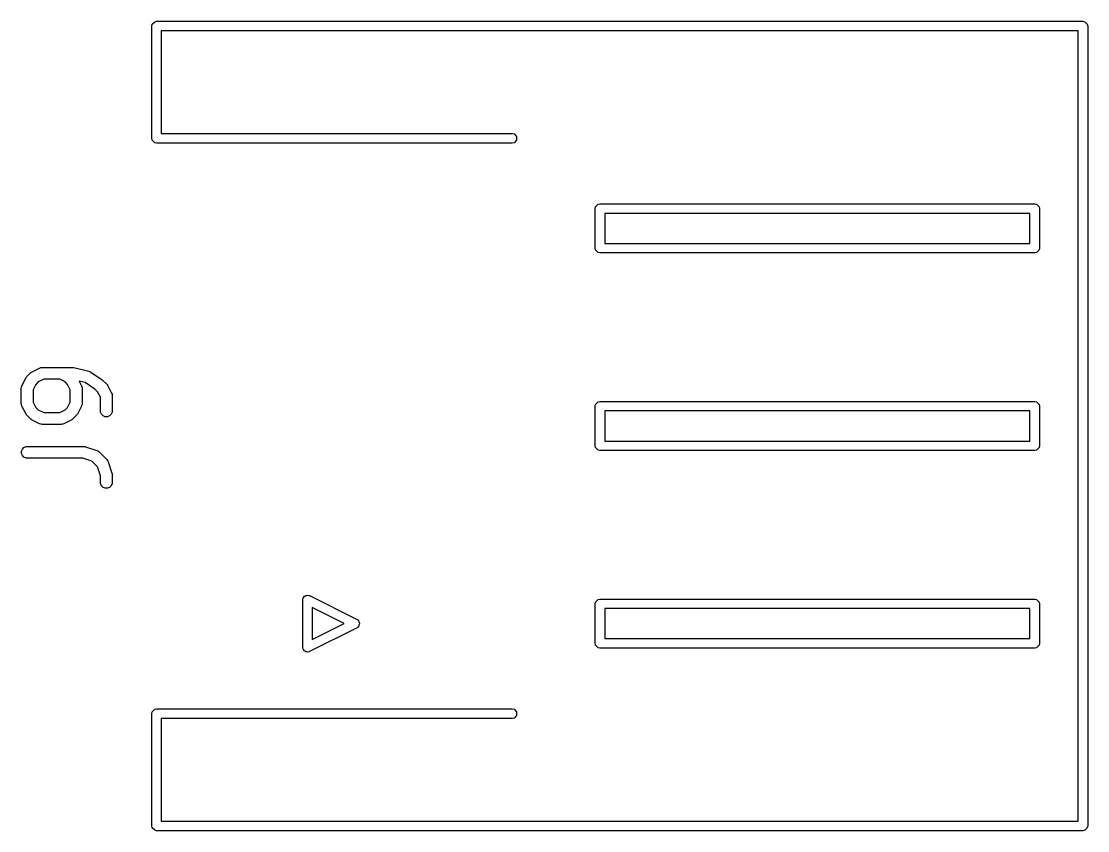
# Model space of a CAD drawing. Header units: inches. Extents: x 1.56 to 3.89, y -5.01 to -1.23.
# Drawn here: x 3.363 to 3.894, y -3.233 to -2.83 of the extents above; entities that cross this region are included whole.
import ezdxf

# ---------------------------------------------------------------- set-up
doc = ezdxf.new("R2010")
doc.units = ezdxf.units.IN
doc.header["$MEASUREMENT"] = 0
doc.layers.add('F.Silkscreen', color=41, linetype='CONTINUOUS', true_color=0xf2eda1)

msp = doc.modelspace()

# ---------------------------------------------------------------- linework, layer by layer
at = {"layer": 'F.Silkscreen', "linetype": 'CONTINUOUS'}
for p, q in [((3.42853, -2.83138), (3.4298, -2.8301)), ((3.4298, -2.8301), (3.43071, -2.82992)), ((3.43071, -2.82992), (3.89213, -2.82992)), ((3.89213, -2.82992), (3.89303, -2.8301)), ((3.89303, -2.8301), (3.89431, -2.83138)), ((3.42835, -2.83228), (3.42853, -2.83138)), ((3.42835, -2.88819), (3.42835, -2.83228)), ((3.88976, -2.83465), (3.43307, -2.83465)), ((3.43307, -2.83465), (3.43307, -2.88583)), ((3.88976, -3.0315), (3.88976, -2.83465)), ((3.89431, -2.83138), (3.89449, -2.83228)), ((3.89449, -2.83228), (3.89449, -3.0315)), ((3.42853, -2.88909), (3.42835, -2.88819)), ((3.4298, -2.89037), (3.42853, -2.88909)), ((3.43307, -2.88583), (3.60787, -2.88583)), ((3.60787, -2.88583), (3.60878, -2.88601)), ((3.60878, -2.88601), (3.61006, -2.88728)), ((3.61006, -2.88909), (3.60878, -2.89037)), ((3.61006, -2.88728), (3.61006, -2.88909)), ((3.43071, -2.89055), (3.4298, -2.89037)), ((3.60787, -2.89055), (3.43071, -2.89055)), ((3.60878, -2.89037), (3.60787, -2.89055)), ((3.64939, -2.92232), (3.65067, -2.92105)), ((3.65067, -2.92105), (3.65157, -2.92087)), ((3.65157, -2.92087), (3.86811, -2.92087)), ((3.86811, -2.92087), (3.86901, -2.92105)), ((3.86901, -2.92105), (3.87029, -2.92232)), ((3.64921, -2.92323), (3.64939, -2.92232)), ((3.64921, -2.94291), (3.64921, -2.92323)), ((3.65394, -2.92559), (3.65394, -2.94055)), ((3.86575, -2.92559), (3.65394, -2.92559)), ((3.86575, -2.94055), (3.86575, -2.92559)), ((3.87029, -2.92232), (3.87047, -2.92323)), ((3.87047, -2.92323), (3.87047, -2.94291)), ((3.65394, -2.94055), (3.86575, -2.94055)), ((3.64939, -2.94382), (3.64921, -2.94291)), ((3.65067, -2.9451), (3.64939, -2.94382)), ((3.65157, -2.94528), (3.65067, -2.9451)), ((3.86811, -2.94528), (3.65157, -2.94528)), ((3.86901, -2.9451), (3.86811, -2.94528)), ((3.87029, -2.94382), (3.86901, -2.9451)), ((3.87047, -2.94291), (3.87029, -2.94382)), ((3.36612, -3.00691), (3.36799, -3.00504)), ((3.36799, -3.00504), (3.36822, -3.00485)), ((3.36822, -3.00485), (3.36827, -3.00479)), ((3.36827, -3.00479), (3.36836, -3.00474)), ((3.36836, -3.00474), (3.36844, -3.00467)), ((3.36844, -3.00467), (3.36851, -3.00464)), ((3.36851, -3.00464), (3.36876, -3.00448)), ((3.36876, -3.00448), (3.37251, -3.00261)), ((3.37251, -3.00261), (3.37305, -3.0024)), ((3.37305, -3.0024), (3.37316, -3.00239)), ((3.37316, -3.00239), (3.37325, -3.00235)), ((3.37325, -3.00235), (3.37383, -3.0023)), ((3.37383, -3.0023), (3.38883, -3.0023)), ((3.38883, -3.0023), (3.38893, -3.00231)), ((3.38893, -3.00231), (3.38897, -3.0023)), ((3.38897, -3.0023), (3.38919, -3.00233)), ((3.38919, -3.00233), (3.3894, -3.00235)), ((3.3894, -3.00235), (3.38944, -3.00237)), ((3.38944, -3.00237), (3.38954, -3.00238)), ((3.38954, -3.00238), (3.39704, -3.00426)), ((3.39704, -3.00426), (3.39738, -3.00438)), ((3.39738, -3.00438), (3.39745, -3.00439)), ((3.39745, -3.00439), (3.39752, -3.00443)), ((3.39752, -3.00443), (3.39759, -3.00445)), ((3.39759, -3.00445), (3.39765, -3.0045)), ((3.39765, -3.0045), (3.39797, -3.00467)), ((3.39797, -3.00467), (3.40359, -3.00842)), ((3.36369, -3.01143), (3.36557, -3.00768)), ((3.36557, -3.00768), (3.36572, -3.00743)), ((3.36572, -3.00743), (3.36575, -3.00736)), ((3.36575, -3.00736), (3.36582, -3.00728)), ((3.36582, -3.00728), (3.36587, -3.00719)), ((3.36587, -3.00719), (3.36593, -3.00714)), ((3.36593, -3.00714), (3.36612, -3.00691)), ((3.37063, -3.01075), (3.36928, -3.01345)), ((3.37183, -3.00955), (3.37063, -3.01075)), ((3.37453, -3.0082), (3.37183, -3.00955)), ((3.38251, -3.0082), (3.37453, -3.0082)), ((3.3852, -3.00955), (3.38251, -3.0082)), ((3.3864, -3.01075), (3.3852, -3.00955)), ((3.38775, -3.01345), (3.3864, -3.01075)), ((3.39512, -3.00986), (3.3922, -3.00914)), ((3.3922, -3.00914), (3.39334, -3.01143)), ((3.40007, -3.01317), (3.39512, -3.00986)), ((3.40359, -3.00842), (3.40359, -3.00842)), ((3.40359, -3.00842), (3.40359, -3.00842)), ((3.40359, -3.00842), (3.40381, -3.0086)), ((3.40381, -3.0086), (3.40404, -3.00878)), ((3.40404, -3.00878), (3.40404, -3.00878)), ((3.40404, -3.00878), (3.40404, -3.00879)), ((3.40404, -3.00879), (3.40591, -3.01066)), ((3.40591, -3.01066), (3.4061, -3.01089)), ((3.4061, -3.01089), (3.40616, -3.01094)), ((3.40616, -3.01094), (3.40622, -3.01103)), ((3.40622, -3.01103), (3.40628, -3.01111)), ((3.40628, -3.01111), (3.40631, -3.01118)), ((3.40631, -3.01118), (3.40647, -3.01143)), ((3.36338, -3.01275), (3.36344, -3.01217)), ((3.36338, -3.02025), (3.36338, -3.01275)), ((3.36344, -3.01217), (3.36348, -3.01207)), ((3.36348, -3.01197), (3.36369, -3.01143)), ((3.36348, -3.01207), (3.36348, -3.01197)), ((3.36928, -3.01345), (3.36928, -3.01955)), ((3.38775, -3.01955), (3.38775, -3.01345)), ((3.39334, -3.01143), (3.39355, -3.01197)), ((3.39355, -3.01197), (3.39356, -3.01207)), ((3.39356, -3.01207), (3.3936, -3.01217)), ((3.3936, -3.01217), (3.39366, -3.01275)), ((3.39366, -3.01275), (3.39366, -3.02025)), ((3.4014, -3.0145), (3.40007, -3.01317)), ((3.40275, -3.01719), (3.4014, -3.0145)), ((3.40647, -3.01143), (3.40834, -3.01518)), ((3.40834, -3.01518), (3.40855, -3.01572)), ((3.40855, -3.01572), (3.40856, -3.01582)), ((3.40856, -3.01582), (3.4086, -3.01592)), ((3.4086, -3.01592), (3.40865, -3.0165)), ((3.40865, -3.0165), (3.40865, -3.024)), ((3.36344, -3.02082), (3.36338, -3.02025)), ((3.36348, -3.02092), (3.36344, -3.02082)), ((3.36348, -3.02103), (3.36348, -3.02092)), ((3.36369, -3.02157), (3.36348, -3.02103)), ((3.36557, -3.02532), (3.36369, -3.02157)), ((3.36928, -3.01955), (3.37063, -3.02225)), ((3.3864, -3.02225), (3.38775, -3.01955)), ((3.39334, -3.02157), (3.39147, -3.02532)), ((3.39355, -3.02103), (3.39334, -3.02157)), ((3.39356, -3.02092), (3.39355, -3.02103)), ((3.3936, -3.02082), (3.39356, -3.02092)), ((3.39366, -3.02025), (3.3936, -3.02082)), ((3.40275, -3.024), (3.40275, -3.01719)), ((3.64921, -3.02165), (3.64939, -3.02075)), ((3.64921, -3.04134), (3.64921, -3.02165)), ((3.64939, -3.02075), (3.65067, -3.01947)), ((3.65067, -3.01947), (3.65157, -3.01929)), ((3.65157, -3.01929), (3.86811, -3.01929)), ((3.86811, -3.01929), (3.86901, -3.01947)), ((3.86901, -3.01947), (3.87029, -3.02075)), ((3.87029, -3.02075), (3.87047, -3.02165)), ((3.87047, -3.02165), (3.87047, -3.04134)), ((3.36572, -3.02557), (3.36557, -3.02532)), ((3.36575, -3.02564), (3.36572, -3.02557)), ((3.36582, -3.02572), (3.36575, -3.02564)), ((3.36587, -3.02581), (3.36582, -3.02572)), ((3.36593, -3.02586), (3.36587, -3.02581)), ((3.36612, -3.02608), (3.36593, -3.02586)), ((3.36799, -3.02796), (3.36612, -3.02608)), ((3.37063, -3.02225), (3.37183, -3.02344)), ((3.37183, -3.02344), (3.37453, -3.02479)), ((3.37453, -3.02479), (3.38251, -3.02479)), ((3.38251, -3.02479), (3.3852, -3.02344)), ((3.3852, -3.02344), (3.3864, -3.02225)), ((3.39092, -3.02608), (3.38904, -3.02796)), ((3.3911, -3.02586), (3.39092, -3.02608)), ((3.39116, -3.02581), (3.3911, -3.02586)), ((3.39122, -3.02572), (3.39116, -3.02581)), ((3.39128, -3.02564), (3.39122, -3.02572)), ((3.39131, -3.02557), (3.39128, -3.02564)), ((3.39147, -3.02532), (3.39131, -3.02557)), ((3.40281, -3.02457), (3.40275, -3.024)), ((3.40325, -3.02564), (3.40281, -3.02457)), ((3.40406, -3.02645), (3.40325, -3.02564)), ((3.40513, -3.02689), (3.40406, -3.02645)), ((3.40628, -3.02689), (3.40513, -3.02689)), ((3.40734, -3.02645), (3.40628, -3.02689)), ((3.40816, -3.02564), (3.40734, -3.02645)), ((3.4086, -3.02457), (3.40816, -3.02564)), ((3.40865, -3.024), (3.4086, -3.02457)), ((3.65394, -3.02402), (3.65394, -3.03898)), ((3.86575, -3.02402), (3.65394, -3.02402)), ((3.86575, -3.03898), (3.86575, -3.02402)), ((3.36822, -3.02815), (3.36799, -3.02796)), ((3.36827, -3.0282), (3.36822, -3.02815)), ((3.36836, -3.02826), (3.36827, -3.0282)), ((3.36844, -3.02833), (3.36836, -3.02826)), ((3.36851, -3.02836), (3.36844, -3.02833)), ((3.36876, -3.02851), (3.36851, -3.02836)), ((3.37251, -3.03039), (3.36876, -3.02851)), ((3.37305, -3.03059), (3.37251, -3.03039)), ((3.37316, -3.0306), (3.37305, -3.03059)), ((3.37325, -3.03064), (3.37316, -3.0306)), ((3.37383, -3.0307), (3.37325, -3.03064)), ((3.3832, -3.0307), (3.37383, -3.0307)), ((3.38378, -3.03064), (3.3832, -3.0307)), ((3.38388, -3.0306), (3.38378, -3.03064)), ((3.38398, -3.03059), (3.38388, -3.0306)), ((3.38452, -3.03039), (3.38398, -3.03059)), ((3.38827, -3.02851), (3.38452, -3.03039)), ((3.38852, -3.02836), (3.38827, -3.02851)), ((3.38859, -3.02833), (3.38852, -3.02836)), ((3.38868, -3.02826), (3.38859, -3.02833)), ((3.38876, -3.0282), (3.38868, -3.02826)), ((3.38882, -3.02815), (3.38876, -3.0282)), ((3.38904, -3.02796), (3.38882, -3.02815)), ((3.88976, -3.22835), (3.88976, -3.0315)), ((3.89449, -3.0315), (3.89449, -3.23071)), ((3.36344, -3.04404), (3.36388, -3.04298)), ((3.36388, -3.04298), (3.36469, -3.04216)), ((3.36469, -3.04216), (3.36576, -3.04172)), ((3.36576, -3.04172), (3.36633, -3.04167)), ((3.36633, -3.04167), (3.39445, -3.04167)), ((3.39445, -3.04167), (3.39474, -3.0417)), ((3.39474, -3.0417), (3.39482, -3.04169)), ((3.39482, -3.04169), (3.39492, -3.04171)), ((3.39492, -3.04171), (3.39503, -3.04172)), ((3.39503, -3.04172), (3.3951, -3.04175)), ((3.3951, -3.04175), (3.39539, -3.04182)), ((3.39539, -3.04182), (3.40101, -3.04369)), ((3.64939, -3.04224), (3.64921, -3.04134)), ((3.65067, -3.04352), (3.64939, -3.04224)), ((3.65394, -3.03898), (3.86575, -3.03898)), ((3.87029, -3.04224), (3.86901, -3.04352)), ((3.87047, -3.04134), (3.87029, -3.04224)), ((3.36344, -3.0452), (3.36344, -3.04404)), ((3.36388, -3.04626), (3.36344, -3.0452)), ((3.36469, -3.04707), (3.36388, -3.04626)), ((3.36576, -3.04752), (3.36469, -3.04707)), ((3.36633, -3.04757), (3.36576, -3.04752)), ((3.39397, -3.04757), (3.36633, -3.04757)), ((3.39848, -3.04907), (3.39397, -3.04757)), ((3.40101, -3.04369), (3.40154, -3.04393)), ((3.40154, -3.04393), (3.40162, -3.044)), ((3.40162, -3.044), (3.40172, -3.04404)), ((3.40172, -3.04404), (3.40217, -3.04441)), ((3.40217, -3.04441), (3.40591, -3.04816)), ((3.40591, -3.04816), (3.40628, -3.0486)), ((3.65157, -3.0437), (3.65067, -3.04352)), ((3.86811, -3.0437), (3.65157, -3.0437)), ((3.86901, -3.04352), (3.86811, -3.0437)), ((3.40125, -3.05184), (3.39848, -3.04907)), ((3.40275, -3.05635), (3.40125, -3.05184)), ((3.40628, -3.0486), (3.40632, -3.0487)), ((3.40632, -3.0487), (3.40639, -3.04878)), ((3.40639, -3.04878), (3.40663, -3.04931)), ((3.40663, -3.04931), (3.4085, -3.05493)), ((3.40275, -3.05962), (3.40275, -3.05635)), ((3.4085, -3.05493), (3.40857, -3.05522)), ((3.40857, -3.05522), (3.4086, -3.05529)), ((3.4086, -3.05529), (3.40861, -3.0554)), ((3.40861, -3.0554), (3.40863, -3.0555)), ((3.40863, -3.0555), (3.40863, -3.05558)), ((3.40863, -3.05558), (3.40865, -3.05587)), ((3.40865, -3.05587), (3.40865, -3.05962)), ((3.40281, -3.06019), (3.40275, -3.05962)), ((3.40325, -3.06126), (3.40281, -3.06019)), ((3.40406, -3.06207), (3.40325, -3.06126)), ((3.40513, -3.06251), (3.40406, -3.06207)), ((3.40628, -3.06251), (3.40513, -3.06251)), ((3.40734, -3.06207), (3.40628, -3.06251)), ((3.40816, -3.06126), (3.40734, -3.06207)), ((3.4086, -3.06019), (3.40816, -3.06126)), ((3.40865, -3.05962), (3.4086, -3.06019)), ((3.50359, -3.11785), (3.50372, -3.11721)), ((3.50372, -3.11721), (3.50411, -3.11682)), ((3.50411, -3.11682), (3.50436, -3.11633)), ((3.50436, -3.11633), (3.50473, -3.1162)), ((3.50473, -3.1162), (3.505, -3.11593)), ((3.505, -3.11593), (3.50555, -3.11593)), ((3.50555, -3.11593), (3.50607, -3.11575)), ((3.50607, -3.11575), (3.50671, -3.11593)), ((3.50671, -3.11593), (3.50681, -3.11593)), ((3.50681, -3.11593), (3.50685, -3.11597)), ((3.50685, -3.11597), (3.50696, -3.116)), ((3.50696, -3.116), (3.53058, -3.12781)), ((3.50354, -3.11811), (3.50357, -3.11799)), ((3.50354, -3.14173), (3.50354, -3.11811)), ((3.50355, -3.11794), (3.50359, -3.11785)), ((3.50357, -3.11799), (3.50355, -3.11794)), ((3.52425, -3.12992), (3.50827, -3.12193)), ((3.50827, -3.12193), (3.50827, -3.13791)), ((3.64921, -3.12008), (3.64939, -3.11917)), ((3.64921, -3.13976), (3.64921, -3.12008)), ((3.64939, -3.11917), (3.65067, -3.1179)), ((3.65067, -3.1179), (3.65157, -3.11772)), ((3.65157, -3.11772), (3.86811, -3.11772)), ((3.65394, -3.12244), (3.65394, -3.1374)), ((3.86575, -3.12244), (3.65394, -3.12244)), ((3.86575, -3.1374), (3.86575, -3.12244)), ((3.86811, -3.11772), (3.86901, -3.1179)), ((3.86901, -3.1179), (3.87029, -3.11917)), ((3.87029, -3.11917), (3.87047, -3.12008)), ((3.87047, -3.12008), (3.87047, -3.13976)), ((3.53058, -3.12781), (3.53096, -3.1281)), ((3.53096, -3.1281), (3.53108, -3.12814)), ((3.53108, -3.12814), (3.53112, -3.12822)), ((3.53112, -3.12822), (3.53131, -3.12837)), ((3.53058, -3.13203), (3.50696, -3.14385)), ((3.50827, -3.13791), (3.52425, -3.12992)), ((3.53096, -3.13175), (3.53058, -3.13203)), ((3.53108, -3.13171), (3.53096, -3.13175)), ((3.53112, -3.13162), (3.53108, -3.13171)), ((3.53131, -3.13147), (3.53112, -3.13162)), ((3.53131, -3.12837), (3.53155, -3.12908)), ((3.53155, -3.13076), (3.53131, -3.13147)), ((3.53155, -3.12908), (3.53188, -3.12975)), ((3.53188, -3.13009), (3.53155, -3.13076)), ((3.53188, -3.12975), (3.53183, -3.12992)), ((3.53183, -3.12992), (3.53188, -3.13009)), ((3.65394, -3.1374), (3.86575, -3.1374)), ((3.50357, -3.14185), (3.50354, -3.14173)), ((3.50355, -3.1419), (3.50357, -3.14185)), ((3.50359, -3.14199), (3.50355, -3.1419)), ((3.50372, -3.14264), (3.50359, -3.14199)), ((3.50411, -3.14303), (3.50372, -3.14264)), ((3.50436, -3.14352), (3.50411, -3.14303)), ((3.50473, -3.14364), (3.50436, -3.14352)), ((3.505, -3.14391), (3.50473, -3.14364)), ((3.50555, -3.14391), (3.505, -3.14391)), ((3.50607, -3.14409), (3.50555, -3.14391)), ((3.50671, -3.14391), (3.50607, -3.14409)), ((3.50681, -3.14391), (3.50671, -3.14391)), ((3.50685, -3.14388), (3.50681, -3.14391)), ((3.50696, -3.14385), (3.50685, -3.14388)), ((3.64939, -3.14067), (3.64921, -3.13976)), ((3.65067, -3.14195), (3.64939, -3.14067)), ((3.65157, -3.14213), (3.65067, -3.14195)), ((3.86811, -3.14213), (3.65157, -3.14213)), ((3.86901, -3.14195), (3.86811, -3.14213)), ((3.87029, -3.14067), (3.86901, -3.14195)), ((3.87047, -3.13976), (3.87029, -3.14067)), ((3.42835, -3.1748), (3.42853, -3.1739)), ((3.42835, -3.23071), (3.42835, -3.1748)), ((3.42853, -3.1739), (3.4298, -3.17262)), ((3.4298, -3.17262), (3.43071, -3.17244)), ((3.43071, -3.17244), (3.60787, -3.17244)), ((3.60787, -3.17244), (3.60878, -3.17262)), ((3.60878, -3.17262), (3.61006, -3.1739)), ((3.61006, -3.17571), (3.60878, -3.17699)), ((3.61006, -3.1739), (3.61006, -3.17571)), ((3.60787, -3.17717), (3.43307, -3.17717)), ((3.43307, -3.17717), (3.43307, -3.22835)), ((3.60878, -3.17699), (3.60787, -3.17717)), ((3.43307, -3.22835), (3.88976, -3.22835)), ((3.42853, -3.23161), (3.42835, -3.23071)), ((3.4298, -3.23289), (3.42853, -3.23161)), ((3.43071, -3.23307), (3.4298, -3.23289)), ((3.89213, -3.23307), (3.43071, -3.23307)), ((3.89303, -3.23289), (3.89213, -3.23307)), ((3.89431, -3.23161), (3.89303, -3.23289)), ((3.89449, -3.23071), (3.89431, -3.23161))]:
    msp.add_line(p, q, dxfattribs=at)

doc.saveas('drawing.dxf')
